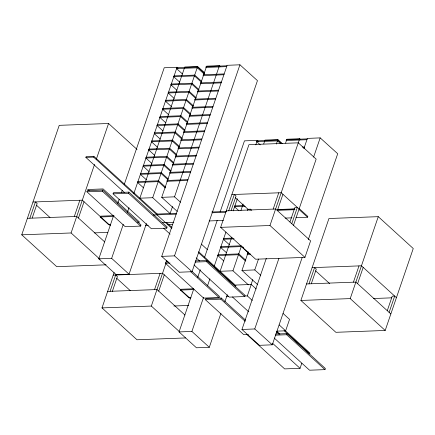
<?xml version="1.0" encoding="UTF-8"?>
<svg xmlns="http://www.w3.org/2000/svg" width="435" height="435" viewBox="0 0 435 435"><rect width="100%" height="100%" fill="white"/><g stroke="black" fill="none" stroke-linecap="round" stroke-linejoin="round"><path stroke-width="0.65" d="M106.053 264.823L56.729 266.671L21.75 234.813L59.231 125.34L108.56 123.491L137.041 149.433M29.846 218.218L35.425 201.927L37.16 203.504L32.223 217.919M124.47 192.558L85.864 157.394L86.141 156.578L93.851 156.29L157.53 214.292M171.792 228.348L93.574 157.106L93.851 156.29M74.282 216.554L79.861 200.263M100.061 259.363L71.079 232.964L94.558 164.386M96.309 159.275L108.56 123.491M86.908 191.791L87.299 190.655L102.72 190.073L141.022 224.96L140.63 226.097L125.209 226.678L86.908 191.791L102.328 191.215L140.63 226.097M78.463 218.038L84.042 201.748M102.328 191.215L102.72 190.073M110.702 224.634L108.668 224.71L100.191 216.983L100.469 216.173L114.046 215.662M113.067 193.841L113.459 192.705L128.88 192.123L167.181 227.01L166.79 228.152L151.369 228.728L113.067 193.841L128.488 193.265L166.79 228.152M146.394 223.552L129.054 274.202L116.199 274.686L98.794 258.83L113.725 215.233M117.673 203.689L119.212 199.203M121.408 192.792L122.284 190.225M124.263 184.456L164.212 67.762L177.067 67.278L178.062 68.186M128.488 193.265L128.88 192.123M143.534 187.871L137.536 182.412L137.813 181.602L158.596 180.819L165.588 187.191M146.318 179.742L140.32 174.283L140.597 173.467L161.38 172.69L168.372 179.062M149.102 171.613L143.104 166.148L143.381 165.338L164.164 164.555L171.156 170.928M151.886 163.478L145.888 158.019L146.165 157.204L166.948 156.426L173.94 162.799M154.67 155.349L148.672 149.885L148.949 149.075L169.732 148.297L176.724 154.664M157.454 147.215L151.456 141.756L151.733 140.94L172.516 140.162L179.508 146.535M160.238 139.086L154.24 133.621L154.517 132.811L175.3 132.033L182.292 138.406M163.022 130.951L157.024 125.492L157.301 124.682L178.084 123.899L185.076 130.272M165.806 122.822L159.808 117.363L160.085 116.547L180.868 115.77L187.86 122.143M168.59 114.693L162.592 109.228L162.869 108.418L183.652 107.635L190.644 114.008M171.374 106.559L165.376 101.099L165.653 100.284L186.436 99.506L193.428 105.879M174.158 98.43L168.16 92.965L168.437 92.155L189.22 91.377L196.212 97.744M176.942 90.295L170.944 84.836L171.221 84.02L192.004 83.243L198.996 89.615M179.726 82.166L173.728 76.701L174.005 75.891L194.788 75.114L201.78 81.486M182.51 74.032L176.512 68.572L176.789 67.762L197.572 66.979L204.564 73.352M129.054 274.202L111.648 258.352L123.284 224.368M127.232 212.829L128.988 207.696M133.817 193.591L177.067 67.278M185.625 337.941L136.976 339.762L101.997 307.904L114.1 272.555M110.093 291.309L115.672 275.018L117.406 276.595L112.257 291.635M152.707 197.708L197.626 66.506L184.777 66.99L139.858 198.191L152.707 197.708L170.112 213.563L172.521 206.522M165.311 188.007L158.313 181.634L158.596 180.819M168.095 179.873L161.097 173.5L161.38 172.69M170.879 171.743L163.881 165.371L164.164 164.555M173.663 163.609L166.665 157.242L166.948 156.426M176.447 155.48L169.449 149.107L169.732 148.297M179.231 147.351L172.233 140.978L172.516 140.162M182.015 139.216L175.017 132.844L175.3 132.033M184.799 131.087L177.801 124.715L178.084 123.899M187.583 122.953L180.585 116.58L180.868 115.77M190.367 114.824L183.369 108.451L183.652 107.635M193.151 106.689L186.153 100.322L186.436 99.506M195.935 98.56L188.937 92.187L189.22 91.377M198.719 90.431L191.721 84.058L192.004 83.243M201.503 82.297L194.505 75.924L194.788 75.114M204.287 74.168L197.289 67.795L197.572 66.979M177.246 211.394L161.717 197.354L206.641 66.153L219.441 65.631L220.442 66.533M180.53 202.264L174.522 196.832L219.441 65.631M161.706 256.389L227.124 65.315L239.93 64.793L257.46 80.638L192.042 271.712L179.236 272.234L161.706 256.389L174.511 255.862L192.042 271.712M154.528 289.645L160.107 273.349M192.063 271.445L219.419 296.365L219.028 297.502L203.607 298.084L165.305 263.197L165.697 262.055L168.378 261.957M179.307 331.541L151.326 306.055L166.05 263.05M166.485 261.772L166.926 260.494M158.71 291.129L164.289 274.838M174.511 255.862L239.93 64.793M190.949 297.725L188.915 297.801L180.438 290.074L180.715 289.264L193.602 288.78M220.936 313.309L209.3 347.293L196.451 347.777L179.046 331.921L193.754 288.965M197.702 277.421L200.339 269.727M204.51 257.547L217.239 220.355M220.094 212.019L244.465 140.853L257.313 140.369L258.308 141.277M206.821 260.516L245.122 295.403L244.731 296.539L206.429 261.658L206.821 260.516L195.424 260.946M226.292 210.855L275.621 209.007L310.601 240.865L304.951 257.373L255.622 259.222L220.643 227.358L248.95 144.681L298.279 142.832L316.158 159.118L293.505 225.297M228.739 210.763L234.318 194.472L236.053 196.049L231.115 210.464M223.78 260.962L217.783 255.503L218.06 254.687L238.842 253.909L245.835 260.282M226.564 252.833L220.567 247.374L220.844 246.558L240.957 245.802M229.348 244.704L223.351 239.239L223.628 238.429L232.344 238.097M238.984 210.812L234.487 206.712L234.764 205.902L244.149 205.548M260.255 144.85L256.759 141.663L257.036 140.848L277.818 140.07L281.815 143.713M209.3 347.293L191.895 331.443L203.531 297.458M207.479 285.915L209.893 278.862M214.286 266.041L225.923 232.056M233.165 210.899L237.336 198.719M255.775 144.855L257.313 140.369M248.423 334.45L243.73 334.629L205.429 299.742L205.82 298.6L221.241 298.024L245.617 320.225M231.719 237.363L220.105 271.282L232.953 270.798L248.369 284.843M240.919 210.48L243.111 204.08M263.708 143.92L265.024 140.081L277.873 139.597L282.348 143.675M247.591 210.524L248.021 209.273L250.468 209.181L251.767 210.366M250.038 210.431L250.468 209.181M245.226 321.362L220.85 299.166L221.241 298.024M232.953 270.798L241.501 245.84M276.339 144.077L277.873 139.597M245.558 261.098L238.565 254.725L238.842 253.909M280.537 143.615L277.541 140.886L277.818 140.07M224.884 301.77L227.298 294.718M235.177 286.959L235.83 285.05L251.251 284.474L256.226 289.003M257.493 284.485L241.963 270.445L248.32 251.887M285.572 143.082L286.888 139.243L299.688 138.721L300.694 139.624M273.175 209.099L278.753 192.808M260.782 275.355L254.769 269.923L258.493 259.042M304.951 257.373L269.972 225.509L299.688 138.721M251.017 284.735L252.768 279.613M252.305 300.454L247.336 295.92L251.251 284.474M277.356 210.589L282.935 194.293M304.032 147.829L304.31 147.019L302.309 147.101M302.146 257.602L272.288 344.803L259.483 345.325L241.952 329.48L266.318 258.308M303.858 148.667L307.371 138.406L320.176 137.879L337.707 153.729L308.29 239.647M289.966 221.926L294.903 207.517L297.344 207.424L291.771 223.715M272.288 344.803L254.758 328.952L278.906 258.423M313.591 157.117L320.176 137.879M307.561 217.255L307.839 216.44L299.362 208.718L299.084 209.534L307.561 217.255L296.023 217.685M276.921 331.133L285.632 330.807L289.552 319.361L283.087 313.466M287.067 333.607L325.369 368.494L324.978 369.63L286.676 334.743L287.067 333.607L275.67 334.036M300.889 300.449L328.947 218.511L378.271 216.663L413.25 248.521L385.198 330.459L335.869 332.307L300.889 300.449L350.219 298.6L385.198 330.459M308.986 283.854L314.565 267.563L316.299 269.14L311.368 283.555M246.83 334.461L284.637 368.896L300.058 368.314L301.798 363.225M353.421 282.19L359 265.899M350.219 298.6L378.271 216.663M357.603 283.68L363.181 267.384M387.313 310.59L392.245 296.175L394.692 296.083L389.113 312.379M161.717 197.354L174.522 196.832M250.087 253.464L247.417 253.572L247.14 254.388L250.478 254.252M241.963 270.445L254.769 269.923M241.952 329.48L254.758 328.952M176.512 68.572L197.289 67.795M173.728 76.701L194.505 75.924M170.944 84.836L191.721 84.058M168.16 92.965L188.937 92.187M165.376 101.099L186.153 100.322M162.592 109.228L183.369 108.451M159.808 117.363L180.585 116.58M157.024 125.492L177.801 124.715M154.24 133.621L175.017 132.844M151.456 141.756L172.233 140.978M256.759 141.663L277.541 140.886M148.672 149.885L169.449 149.107M85.864 157.394L93.574 157.106M145.888 158.019L166.665 157.242M143.104 166.148L163.881 165.371M140.32 174.283L161.097 173.5M137.536 182.412L158.313 181.634M32.978 202.019L82.307 200.171L110.289 225.656M231.871 194.565L281.2 192.716L299.079 209.001M234.487 206.712L245.209 206.31M27.4 218.31L76.729 216.461L104.71 241.947M156.812 214.063L176.496 213.324M211.796 212.003L226.727 211.443M277.639 209.534L294.609 208.898M277.459 209.811L295.028 209.153M100.191 216.983L113.763 216.478M153.136 215.004L176.218 214.134M212.193 212.786L225.77 212.28M277.361 210.344L294.332 209.708M137.552 222.209L139.564 222.133L103.111 188.937L87.691 189.513L89.186 190.878M162.293 222.698L173.837 222.269M209.132 220.942L223.389 220.409M285.159 218.093L291.95 217.837M145.594 225.384L148.297 225.281M167.888 224.547L172.619 224.373M21.75 234.813L71.079 232.964M220.643 227.358L269.972 225.509M94.308 232.888L107.826 232.382M223.351 239.239L234.073 238.837M220.567 247.374L241.349 246.591L248.341 252.963M98.794 258.83L111.648 258.352M217.783 255.503L238.565 254.725M165.305 263.197L169.998 263.023M195.032 262.082L206.429 261.658M113.225 275.11L162.554 273.262L190.535 298.747M312.118 267.655L361.447 265.807L396.426 297.665M107.646 291.401L156.975 289.552L184.957 315.038M306.539 283.946L355.868 282.097L390.847 313.956M180.438 290.074L194.005 289.569M226.222 296.398L228.255 296.322M244.649 296.023L247.336 295.92M244.731 296.539L229.31 297.121L193.994 264.953M205.429 299.742L220.85 299.166M101.997 307.904L151.326 306.055M173.88 306.006L188.746 305.446M373.453 298.524L391.696 297.839M179.046 331.921L191.895 331.443M275.279 335.173L286.676 334.743M324.978 369.63L309.557 370.207L274.24 338.044M197.626 66.506L204.586 72.852M235.351 197.729L248.265 209.496M315.62 270.842L329.61 283.582M242.627 246.688L243.622 247.602M201.367 244.144L207.359 249.603M279.167 324.918L285.632 330.807M166.556 222.513L172.07 227.538M198.648 251.74L236.015 285.773M284.892 330.29L309.965 353.128L309.682 353.943L284.109 330.649M198.371 252.556L235.476 286.35M163.582 228.179L170.101 234.117M196.174 257.868L199.687 261.065M276.905 331.394L279.912 334.134M276.616 331.948L279.107 334.216M232.41 296.953L248.825 311.906M272.701 343.4L300.058 368.314M190.677 271.679L219.028 297.502M36.475 205.206L49.971 217.495M116.727 278.291L130.217 290.58M167.17 180.481L166.888 181.297L187.594 180.449L187.871 179.633L167.17 180.481M169.954 172.352L169.672 173.168L190.378 172.32L190.655 171.504L169.954 172.352M172.738 164.223L172.456 165.034L193.162 164.185L193.439 163.375L172.738 164.223M175.522 156.089L175.24 156.904L195.946 156.056L196.223 155.241L175.522 156.089M178.306 147.96L178.024 148.77L198.73 147.922L199.007 147.112L178.306 147.96M181.09 139.825L180.808 140.641L201.514 139.793L201.791 138.977L181.09 139.825M183.875 131.696L183.592 132.506L204.298 131.658L204.575 130.848L183.875 131.696M186.658 123.562L186.376 124.377L207.082 123.529L207.359 122.713L186.658 123.562M189.442 115.433L189.16 116.248L209.866 115.4L210.143 114.584L189.442 115.433M192.226 107.304L191.944 108.114L212.65 107.266L212.927 106.455L192.226 107.304M195.01 99.169L194.728 99.985L215.434 99.136L215.711 98.321L195.01 99.169M197.794 91.04L197.512 91.85L218.218 91.002L218.495 90.192L197.794 91.04M200.578 82.906L200.296 83.721L221.002 82.873L221.279 82.057L200.578 82.906M203.362 74.776L203.08 75.587L223.786 74.738L224.063 73.928L203.362 74.776M206.146 66.642L205.864 67.458L226.57 66.609L226.847 65.794L206.146 66.642M286.393 139.733L286.116 140.548L306.816 139.7L307.094 138.885L286.393 139.733"/></g></svg>
